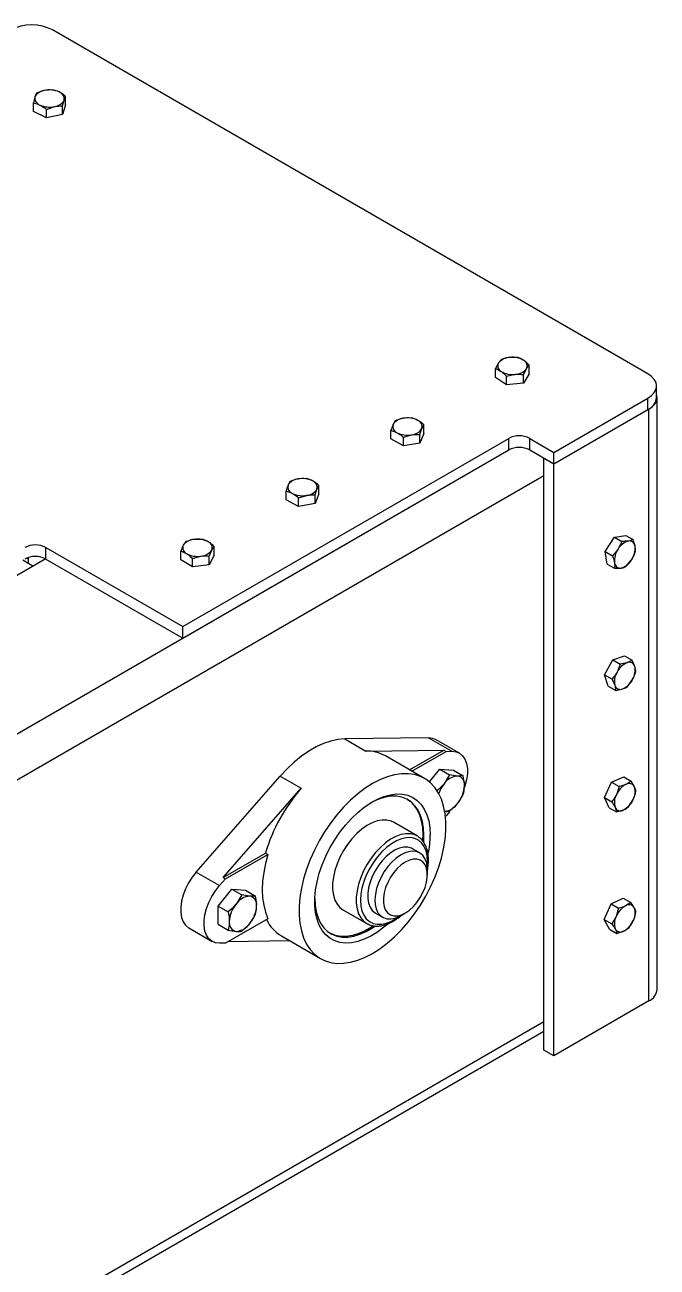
# Model space of a CAD drawing. Header units: metres. Extents: x 0 to 21025, y 0 to 14850.
# Drawn here: x 14663.2 to 14876.2, y 6142.2 to 6560.3 of the extents above; entities that cross this region are included whole.
import ezdxf

# ---------------------------------------------------------------- set-up
doc = ezdxf.new("R2010")
doc.units = ezdxf.units.M
doc.header["$LTSCALE"] = 25
doc.layers.add('SL4', color=4, linetype='Continuous')

msp = doc.modelspace()

# ---------------------------------------------------------------- linework, layer by layer
at = {"layer": 'SL4'}
for p, q in [((14873.069, 6442.854), (14672.59, 6558.588)), ((14667.13, 6537.301), (14666.622, 6536.025)), ((14672.56, 6538.434), (14669.845, 6538.232)), ((14676.974, 6533.384), (14676.974, 6536.285)), ((14666.114, 6531.119), (14666.114, 6534.02)), ((14670.528, 6531.872), (14673.243, 6532.803)), ((14670.528, 6528.97), (14670.528, 6531.872)), ((14675.958, 6533.004), (14676.466, 6535.009)), ((14676.974, 6533.384), (14675.958, 6530.103)), ((14675.958, 6530.103), (14675.958, 6533.004)), ((14670.528, 6528.97), (14666.114, 6531.119)), ((14675.958, 6530.103), (14670.528, 6528.97)), ((14829.408, 6448.287), (14826.567, 6448.358)), ((14821.763, 6441.664), (14821.763, 6444.565)), ((14823.725, 6447.7), (14822.744, 6446.497)), ((14831.168, 6442.604), (14832.149, 6444.536)), ((14833.13, 6442.837), (14833.13, 6445.738)), ((14825.485, 6439.116), (14821.763, 6441.664)), ((14825.485, 6442.017), (14828.327, 6442.675)), ((14825.485, 6439.116), (14825.485, 6442.017)), ((14831.168, 6439.702), (14825.485, 6439.116)), ((14833.13, 6442.837), (14831.168, 6439.702)), ((14831.168, 6439.702), (14831.168, 6442.604)), ((14875.998, 6434.884), (14875.998, 6438.772)), ((14841.419, 6416.419), (14873.069, 6434.69)), ((14873.069, 6430.802), (14873.069, 6434.69)), ((14876.197, 6235.647), (14876.197, 6434.883)), ((14793.468, 6427.978), (14790.696, 6427.878)), ((14841.419, 6412.528), (14873.407, 6430.994)), ((14841.419, 6412.53), (14873.069, 6430.802)), ((14873.397, 6431), (14873.407, 6430.994)), ((14873.407, 6231.759), (14873.407, 6430.994)), ((14786.547, 6420.91), (14786.547, 6423.812)), ((14787.924, 6427.048), (14787.236, 6425.795)), ((14796.259, 6422.435), (14796.947, 6424.418)), ((14797.635, 6422.77), (14797.635, 6425.672)), ((14716.431, 6357.752), (14826.202, 6421.122)), ((14790.714, 6418.603), (14786.547, 6420.91)), ((14790.714, 6421.505), (14793.486, 6422.334)), ((14790.714, 6418.603), (14790.714, 6421.505)), ((14796.259, 6419.533), (14790.714, 6418.603)), ((14797.635, 6422.77), (14796.259, 6419.533)), ((14796.259, 6419.533), (14796.259, 6422.435)), ((14826.202, 6417.233), (14826.202, 6421.122)), ((14833.273, 6421.122), (14841.419, 6416.419)), ((14833.273, 6417.233), (14833.273, 6421.122)), ((14157.984, 6031.479), (14826.202, 6417.233)), ((14716.431, 6353.863), (14826.202, 6417.233)), ((14833.273, 6417.233), (14841.419, 6412.53)), ((14841.419, 6412.53), (14841.419, 6416.419)), ((14838.051, 6414.472), (14838.053, 6414.473)), ((14841.419, 6412.528), (14838.051, 6414.472)), ((14838.051, 6215.236), (14838.051, 6414.472)), ((14841.419, 6213.292), (14841.419, 6412.528)), ((14838.051, 6408.52), (14164.72, 6019.813)), ((14752.511, 6406.603), (14751.863, 6405.344)), ((14758.032, 6407.579), (14755.271, 6407.456)), ((14751.216, 6400.454), (14751.216, 6403.355)), ((14760.961, 6402.06), (14761.608, 6404.048)), ((14762.256, 6402.406), (14760.961, 6399.158)), ((14760.961, 6399.158), (14760.961, 6402.06)), ((14762.256, 6402.406), (14762.256, 6405.308)), ((14755.44, 6398.182), (14751.216, 6400.454)), ((14755.44, 6401.083), (14758.2, 6401.936)), ((14755.44, 6398.182), (14755.44, 6401.083)), ((14760.961, 6399.158), (14755.44, 6398.182)), ((14717.434, 6386.354), (14716.596, 6385.124)), ((14723.057, 6387.111), (14720.246, 6387.097)), ((14858.635, 6383.079), (14861.776, 6387.904)), ((14861.776, 6387.904), (14865.605, 6388.479)), ((14861.776, 6387.904), (14864.289, 6386.454)), ((14864.289, 6386.454), (14863.034, 6383.859)), ((14865.605, 6388.479), (14868.118, 6387.029)), ((14868.118, 6387.029), (14866.519, 6386.559)), ((14670.299, 6384.383), (14716.431, 6357.752)), ((14670.299, 6380.495), (14670.299, 6384.383)), ((14715.758, 6380.263), (14715.758, 6383.165)), ((14719.704, 6380.732), (14722.515, 6381.475)), ((14725.327, 6381.488), (14726.165, 6383.448)), ((14727.003, 6381.776), (14725.327, 6378.587)), ((14725.327, 6378.587), (14725.327, 6381.488)), ((14727.003, 6381.776), (14727.003, 6384.678)), ((14858.635, 6383.079), (14861.148, 6381.629)), ((14859.323, 6378.83), (14858.635, 6383.079)), ((14111.687, 6058.206), (14670.129, 6380.588)), ((14665.869, 6378.129), (14662.5, 6380.074)), ((14664.454, 6378.946), (14664.518, 6380.988)), ((14670.299, 6380.495), (14716.431, 6353.863)), ((14719.704, 6377.83), (14715.758, 6380.263)), ((14719.704, 6377.83), (14719.704, 6380.732)), ((14725.327, 6378.587), (14719.704, 6377.83)), ((14859.323, 6378.83), (14861.836, 6377.379)), ((14861.836, 6377.379), (14864.066, 6377.484)), ((14865.665, 6377.954), (14867.551, 6380.184)), ((14716.431, 6353.863), (14716.431, 6357.752)), ((14861.219, 6346.598), (14865.209, 6347.902)), ((14865.209, 6347.902), (14867.721, 6346.451)), ((14858.475, 6341.523), (14861.219, 6346.598)), ((14861.219, 6346.598), (14863.731, 6345.147)), ((14863.731, 6345.147), (14862.675, 6342.428)), ((14867.721, 6346.451), (14866.042, 6345.617)), ((14858.475, 6341.523), (14860.987, 6340.073)), ((14859.72, 6337.753), (14858.475, 6341.523)), ((14866.222, 6337.606), (14867.91, 6339.961)), ((14859.72, 6337.753), (14862.233, 6336.302)), ((14862.233, 6336.302), (14864.543, 6336.772)), ((14799.222, 6320.313), (14770.978, 6319.962)), ((14770.978, 6319.962), (14778.042, 6315.884)), ((14799.222, 6320.313), (14807.071, 6315.782)), ((14809.579, 6315.162), (14801.73, 6319.693)), ((14778.042, 6315.884), (14804.338, 6316.211)), ((14797.825, 6306.649), (14784.666, 6314.245)), ((14792.8, 6309.55), (14804.338, 6316.211)), ((14793.585, 6309.097), (14805.123, 6315.758)), ((14804.338, 6316.211), (14805.123, 6315.758)), ((14805.123, 6315.758), (14807.071, 6315.782)), ((14720.985, 6275.148), (14749.229, 6307.406)), ((14749.229, 6307.406), (14756.293, 6303.328)), ((14799.48, 6305.493), (14802.954, 6309.815)), ((14802.954, 6309.815), (14806.291, 6307.889)), ((14802.954, 6309.815), (14807.55, 6309.404)), ((14806.291, 6307.889), (14804.404, 6304.793)), ((14807.55, 6309.404), (14810.888, 6307.478)), ((14810.888, 6307.478), (14809, 6307.446)), ((14860.861, 6305.41), (14864.914, 6307.186)), ((14864.914, 6307.186), (14867.426, 6305.735)), ((14729.997, 6273.295), (14756.293, 6303.328)), ((14858.411, 6300.224), (14860.861, 6305.41)), ((14860.861, 6305.41), (14863.373, 6303.959)), ((14863.373, 6303.959), (14862.464, 6301.184)), ((14867.426, 6305.735), (14865.716, 6304.665)), ((14806.291, 6295.631), (14809, 6298.253)), ((14858.411, 6300.224), (14860.924, 6298.774)), ((14860.015, 6296.815), (14858.411, 6300.224)), ((14866.581, 6297.14), (14868.121, 6299.551)), ((14805.123, 6294.119), (14804.893, 6293.986)), ((14806.32, 6295.486), (14805.123, 6294.119)), ((14860.015, 6296.815), (14862.527, 6295.364)), ((14862.527, 6295.364), (14864.87, 6296.07)), ((14795.36, 6287.288), (14787.377, 6291.897)), ((14795.36, 6287.288), (14795.065, 6287.447)), ((14797.262, 6287.787), (14797.191, 6285.88)), ((14797.557, 6285.36), (14797.651, 6287.563)), ((14729.997, 6273.295), (14744.261, 6281.529)), ((14730.782, 6272.842), (14745.046, 6281.076)), ((14744.261, 6281.529), (14745.046, 6281.076)), ((14796.218, 6281.597), (14793.817, 6282.983)), ((14720.985, 6275.148), (14728.834, 6270.617)), ((14728.834, 6270.617), (14730.782, 6272.842)), ((14729.997, 6273.295), (14730.782, 6272.842)), ((14798.807, 6274.241), (14798.807, 6275.874)), ((14728.354, 6263.685), (14732.951, 6269.403)), ((14732.951, 6269.403), (14736.288, 6267.476)), ((14732.951, 6269.403), (14737.547, 6268.992)), ((14737.547, 6268.992), (14740.884, 6267.065)), ((14736.288, 6267.476), (14734.4, 6264.381)), ((14740.884, 6267.065), (14738.996, 6267.034)), ((14858.395, 6259.197), (14860.709, 6264.416)), ((14860.709, 6264.416), (14864.779, 6266.393)), ((14860.709, 6264.416), (14863.222, 6262.966)), ((14864.779, 6266.393), (14867.291, 6264.942)), ((14867.291, 6264.942), (14865.572, 6263.772)), ((14728.354, 6263.685), (14731.692, 6261.759)), ((14728.354, 6257.557), (14728.354, 6263.685)), ((14770.378, 6262.451), (14778.361, 6257.842)), ((14781.318, 6261.331), (14783.719, 6259.945)), ((14789.97, 6260.565), (14791.384, 6261.382)), ((14863.222, 6262.966), (14862.38, 6260.174)), ((14718.477, 6256.33), (14726.326, 6251.799)), ((14728.354, 6257.557), (14731.692, 6255.63)), ((14745.046, 6259.438), (14730.782, 6251.203)), ((14736.288, 6255.219), (14738.996, 6257.841)), ((14858.395, 6259.197), (14860.907, 6257.746)), ((14860.15, 6255.954), (14858.395, 6259.197)), ((14860.15, 6255.954), (14862.663, 6254.503)), ((14866.732, 6256.48), (14868.205, 6258.907)), ((14752.587, 6251.937), (14731.601, 6251.676)), ((14731.692, 6255.63), (14734.4, 6255.188)), ((14749.669, 6253.622), (14762.828, 6246.025)), ((14862.663, 6254.503), (14865.013, 6255.309)), ((14730.782, 6251.203), (14728.834, 6251.179)), ((14873.407, 6231.759), (14841.419, 6213.292)), ((14203.255, 5858.379), (14838.051, 6224.839)), ((14203.255, 5855.157), (14838.051, 6221.617)), ((14841.419, 6213.292), (14838.051, 6215.236))]:
    msp.add_line(p, q, dxfattribs=at)
at = {"layer": 'SL4', "flags": 128}
for points in [[(14873.069, 6434.69), (14874.313, 6435.565), (14875.237, 6436.563), (14875.806, 6437.646), (14875.998, 6438.772), (14875.806, 6439.899), (14875.237, 6440.982), (14874.313, 6441.98), (14873.069, 6442.854)], [(14873.407, 6430.994), (14874.591, 6431.828), (14875.472, 6432.778), (14876.014, 6433.81), (14876.197, 6434.883), (14876.014, 6435.955), (14875.998, 6435.999)], [(14770.978, 6319.962), (14768.679, 6319.77), (14766.292, 6319.255), (14763.842, 6318.421), (14761.354, 6317.276), (14758.853, 6315.832), (14756.365, 6314.104), (14753.915, 6312.11), (14751.528, 6309.87), (14749.229, 6307.406)], [(14801.73, 6319.693), (14800.599, 6320.153), (14799.222, 6320.313)], [(14807.071, 6315.782), (14808.448, 6315.622), (14809.664, 6315.111), (14810.682, 6314.265), (14811.474, 6313.107), (14812.014, 6311.672), (14812.289, 6310.003), (14812.289, 6308.148), (14812.014, 6306.162), (14811.474, 6304.103), (14811.25, 6303.446)], [(14780.327, 6247.758), (14782.831, 6249.35), (14785.309, 6251.219), (14787.736, 6253.346), (14790.087, 6255.708), (14792.337, 6258.283), (14794.465, 6261.042), (14796.447, 6263.959), (14798.264, 6267.002), (14799.897, 6270.141), (14801.33, 6273.344), (14802.546, 6276.578), (14803.535, 6279.809), (14804.285, 6283.005), (14804.79, 6286.132), (14805.044, 6289.158), (14805.044, 6292.053), (14804.79, 6294.787), (14804.285, 6297.331), (14803.535, 6299.66), (14802.546, 6301.75), (14801.33, 6303.579), (14799.897, 6305.128), (14798.264, 6306.382), (14796.447, 6307.328), (14794.465, 6307.955), (14792.337, 6308.258), (14790.087, 6308.234), (14787.736, 6307.882), (14785.309, 6307.207), (14782.831, 6306.215), (14780.327, 6304.916), (14777.823, 6303.324), (14775.345, 6301.455), (14772.918, 6299.328), (14770.567, 6296.966), (14768.316, 6294.391), (14766.189, 6291.632), (14764.206, 6288.715), (14762.389, 6285.672), (14760.756, 6282.532), (14759.324, 6279.329), (14758.107, 6276.096), (14757.119, 6272.865), (14756.368, 6269.669), (14755.863, 6266.542), (14755.61, 6263.516), (14755.61, 6260.621), (14755.863, 6257.887), (14756.368, 6255.342), (14757.119, 6253.013), (14758.107, 6250.924), (14759.324, 6249.095), (14760.756, 6247.546), (14762.389, 6246.292), (14764.206, 6245.346), (14766.189, 6244.719), (14768.316, 6244.415), (14770.567, 6244.44), (14772.918, 6244.792), (14775.345, 6245.467), (14777.823, 6246.459), (14780.327, 6247.758)], [(14785.443, 6257.627), (14784.188, 6256.559), (14781.991, 6254.925), (14779.771, 6253.571), (14777.559, 6252.513), (14775.383, 6251.766), (14773.272, 6251.339), (14771.252, 6251.238), (14769.351, 6251.465), (14767.593, 6252.015), (14766.001, 6252.883), (14764.595, 6254.057), (14763.395, 6255.52), (14762.415, 6257.256), (14761.669, 6259.24), (14761.166, 6261.447), (14760.913, 6263.848), (14760.913, 6266.412), (14761.166, 6269.105), (14761.669, 6271.892), (14762.415, 6274.738), (14763.395, 6277.604), (14764.595, 6280.454), (14766.001, 6283.25), (14767.593, 6285.956), (14769.351, 6288.537), (14771.252, 6290.958), (14773.272, 6293.189), (14775.383, 6295.2), (14777.559, 6296.966), (14779.771, 6298.462), (14781.991, 6299.67), (14784.188, 6300.574), (14786.336, 6301.162), (14788.405, 6301.426), (14790.368, 6301.363), (14792.201, 6300.974), (14793.879, 6300.264), (14795.38, 6299.241), (14796.685, 6297.921), (14797.777, 6296.318), (14798.641, 6294.456), (14799.267, 6292.357), (14799.645, 6290.049), (14799.772, 6287.563), (14799.772, 6287.563)], [(14797.651, 6287.563), (14797.527, 6289.955), (14797.155, 6292.172), (14796.542, 6294.184), (14795.695, 6295.962), (14794.626, 6297.483), (14793.35, 6298.726), (14791.883, 6299.675), (14790.245, 6300.316), (14788.458, 6300.642), (14786.548, 6300.647), (14784.539, 6300.331), (14782.459, 6299.7), (14780.335, 6298.76), (14779.533, 6298.331)], [(14792.069, 6299.576), (14792.961, 6298.95), (14794.237, 6297.707), (14795.306, 6296.186), (14796.153, 6294.408), (14796.766, 6292.397), (14797.138, 6290.18), (14797.262, 6287.787)], [(14787.377, 6291.897), (14786.567, 6292.282), (14785.139, 6292.638), (14783.579, 6292.663), (14781.918, 6292.359), (14780.192, 6291.731), (14778.438, 6290.792), (14776.694, 6289.564), (14774.996, 6288.071), (14773.381, 6286.346), (14771.883, 6284.425), (14770.534, 6282.35), (14769.363, 6280.165), (14768.394, 6277.916), (14767.65, 6275.651), (14767.144, 6273.418), (14766.888, 6271.266), (14766.888, 6269.239), (14767.144, 6267.382), (14767.65, 6265.733), (14768.394, 6264.328), (14769.363, 6263.197), (14770.378, 6262.451)], [(14795.065, 6287.447), (14794.55, 6287.674), (14793.123, 6288.029), (14791.562, 6288.055), (14789.901, 6287.75), (14788.175, 6287.122), (14786.421, 6286.184), (14784.677, 6284.955), (14782.979, 6283.462), (14781.364, 6281.737), (14779.866, 6279.817), (14778.517, 6277.742), (14777.346, 6275.556), (14776.378, 6273.307), (14775.633, 6271.042), (14775.127, 6268.81), (14774.872, 6266.657), (14774.872, 6264.631), (14775.127, 6262.773), (14775.633, 6261.125), (14776.378, 6259.72), (14777.346, 6258.589), (14778.361, 6257.842)], [(14798.769, 6276.792), (14798.881, 6278.688), (14798.755, 6280.562), (14798.379, 6282.249), (14797.761, 6283.71), (14796.915, 6284.913), (14795.861, 6285.831), (14794.622, 6286.443), (14793.224, 6286.737), (14791.701, 6286.705), (14790.085, 6286.347), (14788.413, 6285.673), (14786.722, 6284.697), (14785.05, 6283.441), (14783.434, 6281.932), (14781.911, 6280.206), (14780.514, 6278.299), (14779.274, 6276.255), (14778.22, 6274.12), (14777.374, 6271.941), (14776.756, 6269.767), (14776.38, 6267.646), (14776.254, 6265.626), (14776.38, 6263.751), (14776.756, 6262.065), (14777.374, 6260.604), (14778.22, 6259.401), (14779.274, 6258.483), (14780.514, 6257.87), (14781.911, 6257.577), (14783.434, 6257.609), (14785.05, 6257.966), (14786.722, 6258.641), (14788.413, 6259.617), (14789.156, 6260.139)], [(14745.046, 6281.076), (14744.246, 6278), (14743.669, 6274.975), (14743.32, 6272.03), (14743.204, 6269.193), (14743.32, 6266.491), (14743.669, 6263.949), (14744.246, 6261.59), (14745.046, 6259.438)], [(14793.817, 6282.983), (14793.407, 6283.19), (14792.202, 6283.524), (14790.863, 6283.53), (14789.43, 6283.21), (14787.943, 6282.571), (14786.445, 6281.633), (14784.979, 6280.422), (14783.588, 6278.974), (14782.312, 6277.329), (14781.186, 6275.536), (14780.244, 6273.645), (14779.513, 6271.711), (14779.014, 6269.791), (14778.761, 6267.938), (14778.761, 6266.207), (14779.014, 6264.647), (14779.513, 6263.303), (14780.244, 6262.214), (14781.186, 6261.411), (14781.318, 6261.331)], [(14798.807, 6275.874), (14798.789, 6276.522), (14798.565, 6278.105), (14798.094, 6279.477), (14797.39, 6280.599), (14796.472, 6281.437), (14795.367, 6281.969), (14794.106, 6282.179), (14792.727, 6282.061), (14791.268, 6281.617), (14789.772, 6280.862), (14788.281, 6279.816), (14786.839, 6278.511), (14785.487, 6276.982), (14784.264, 6275.275), (14783.205, 6273.438), (14782.341, 6271.525), (14781.696, 6269.59), (14781.289, 6267.689), (14781.131, 6265.876), (14781.228, 6264.205), (14781.576, 6262.722), (14782.166, 6261.471), (14782.98, 6260.487), (14783.995, 6259.799), (14785.182, 6259.427), (14786.507, 6259.381), (14787.931, 6259.663), (14789.414, 6260.265), (14789.97, 6260.565)], [(14798.528, 6271.752), (14798.777, 6273.451), (14798.774, 6275.032), (14798.519, 6276.439), (14798.021, 6277.626), (14797.297, 6278.551), (14796.372, 6279.184), (14795.277, 6279.502), (14794.049, 6279.496), (14792.73, 6279.164), (14791.366, 6278.519), (14790.002, 6277.582), (14788.685, 6276.385), (14787.46, 6274.97), (14786.368, 6273.383), (14785.447, 6271.68), (14784.729, 6269.918), (14784.237, 6268.157), (14783.988, 6266.458), (14783.991, 6264.878), (14784.246, 6263.47), (14784.744, 6262.283), (14785.467, 6261.358), (14786.393, 6260.725), (14787.488, 6260.407), (14788.716, 6260.414), (14790.034, 6260.745), (14791.399, 6261.391), (14792.763, 6262.327), (14794.08, 6263.524), (14795.305, 6264.94), (14796.397, 6266.526), (14797.317, 6268.229), (14798.036, 6269.991), (14798.528, 6271.752)], [(14720.985, 6275.148), (14719.608, 6273.398), (14718.392, 6271.483), (14717.374, 6269.461), (14716.582, 6267.389), (14716.041, 6265.33), (14715.767, 6263.344), (14715.767, 6261.489), (14716.041, 6259.82), (14716.582, 6258.385), (14717.374, 6257.227), (14718.392, 6256.381), (14718.477, 6256.33)], [(14728.834, 6251.179), (14727.457, 6251.339), (14726.241, 6251.85), (14725.222, 6252.696), (14724.431, 6253.854), (14723.89, 6255.289), (14723.616, 6256.958), (14723.616, 6258.813), (14723.89, 6260.799), (14724.431, 6262.858), (14725.222, 6264.93), (14726.241, 6266.952), (14727.457, 6268.867), (14728.834, 6270.617)], [(14760.881, 6266.336), (14761.006, 6263.943), (14761.377, 6261.726), (14761.99, 6259.715), (14762.837, 6257.937), (14763.906, 6256.416), (14765.183, 6255.173), (14766.65, 6254.224), (14768.287, 6253.582), (14770.074, 6253.257), (14771.984, 6253.252), (14773.993, 6253.567), (14776.074, 6254.199), (14778.197, 6255.138), (14780.335, 6256.372), (14781.145, 6256.915)], [(14780.485, 6256.953), (14779.946, 6256.597), (14777.808, 6255.362), (14775.685, 6254.423), (14773.604, 6253.792), (14771.595, 6253.476), (14769.685, 6253.481), (14767.899, 6253.807), (14766.261, 6254.448), (14766.074, 6254.547)], [(14778.361, 6257.842), (14778.517, 6257.755), (14778.719, 6257.652)]]:
    msp.add_lwpolyline(points, dxfattribs=at)
at = {"layer": 'SL4'}
for centre, radius, start, end in [((14665.519, 6544.941), 15.37, 62.60967, 117.39033), ((14669.008, 6535.63), 2.419, 170.58045, 253.49498), ((14670.23, 6534.213), 4.038, 95.46976, 153.32485), ((14671.529, 6530.45), 7.962, 66.00347, 102.21026), ((14674.08, 6535.405), 2.419, 350.58045, 73.49498), ((14671.559, 6540.584), 7.962, 246.00347, 282.21026), ((14672.858, 6536.822), 4.038, 275.46976, 333.32485), ((14826.693, 6443.24), 5.119, 91.42042, 140.48995), ((14827.511, 6441.124), 7.296, 58.99882, 97.44083), ((14824.521, 6445.491), 2.043, 150.47783, 243.94014), ((14828.2, 6447.793), 5.119, 271.42042, 320.48995), ((14830.372, 6445.542), 2.043, 330.47783, 63.94014), ((14827.382, 6449.909), 7.296, 238.99882, 277.44083), ((14870.993, 6435.383), 5.029, 294.37466, 354.3052), ((14791, 6423.458), 4.431, 93.93291, 148.16722), ((14792.091, 6420.249), 7.755, 63.49877, 100.36372), ((14794.798, 6425.073), 2.247, 343.03846, 70.3989), ((14789.384, 6425.139), 2.247, 163.03846, 250.3989), ((14792.091, 6429.963), 7.755, 243.49877, 280.36372), ((14793.183, 6426.755), 4.431, 273.93291, 328.16722), ((14829.738, 6414.298), 7.685, 62.60967, 117.39033), ((14829.738, 6410.409), 7.685, 62.60967, 117.39033), ((14755.595, 6403.128), 4.34, 94.2783, 149.2994), ((14756.731, 6399.786), 7.807, 64.07898, 100.77616), ((14759.406, 6404.648), 2.282, 344.75746, 71.14817), ((14754.065, 6404.744), 2.282, 164.75746, 251.14817), ((14756.741, 6409.606), 7.807, 244.07898, 280.77616), ((14757.877, 6406.264), 4.34, 274.2783, 329.2994), ((14720.467, 6382.325), 4.777, 92.6547, 144.13383), ((14721.407, 6379.648), 7.539, 61.26912, 98.85745), ((14724.209, 6384.293), 2.13, 336.62885, 67.33887), ((14867.982, 6381.071), 5.679, 104.92894, 150.60235), ((14866.83, 6384.634), 1.95, 2.5677, 99.17388), ((14666.764, 6377.56), 7.685, 62.60967, 117.39033), ((14666.764, 6373.671), 7.685, 62.60967, 117.39033), ((14718.552, 6384.279), 2.13, 156.62885, 247.33887), ((14721.355, 6388.923), 7.539, 241.26912, 278.85745), ((14722.294, 6386.246), 4.777, 272.6547, 324.13383), ((14868.624, 6379.914), 6.842, 144.78501, 184.96212), ((14861.961, 6384.13), 6.842, 324.78501, 4.96212), ((14660.591, 6379.506), 3.913, 351.7003, 21.5402), ((14863.755, 6379.409), 1.95, 182.5677, 279.17388), ((14862.603, 6382.972), 5.679, 284.92894, 330.60235), ((14868.593, 6339.552), 6.58, 112.81215, 154.08311), ((14866.81, 6343.853), 1.924, 16.01855, 113.52831), ((14862.829, 6343.097), 5.971, 328.32243, 12.44396), ((14867.757, 6339.292), 5.971, 148.32243, 192.44396), ((14861.992, 6342.837), 6.58, 292.81215, 334.08311), ((14863.775, 6338.536), 1.924, 196.01855, 293.52831), ((14778.408, 6303.154), 12.735, 60.56785, 91.64911), ((14809.355, 6301.524), 5.933, 93.42954, 146.56509), ((14808.477, 6304.636), 2.858, 350.74812, 79.45322), ((14800.78, 6264.553), 59.014, 138.92429, 163.28185), ((14813.02, 6297.877), 11.048, 141.24781, 160.2359), ((14801.332, 6304.636), 9.977, 320.22793, 357.36071), ((14868.989, 6298.348), 7.115, 117.39474, 156.5084), ((14866.755, 6302.96), 1.997, 26.40297, 121.38122), ((14863.459, 6302.179), 5.352, 330.58746, 18.1722), ((14803.909, 6301.679), 6.136, 277.04474, 326.06076), ((14867.126, 6298.556), 5.352, 150.58746, 198.1722), ((14861.596, 6302.387), 7.115, 297.39474, 336.5084), ((14863.83, 6297.775), 1.997, 206.40297, 301.38122), ((14768.126, 6287.812), 31.647, 347.97053, 359.54786), ((14742.068, 6257.998), 9.977, 140.22793, 177.36071), ((14739.351, 6261.112), 5.933, 93.42954, 146.56509), ((14738.473, 6264.224), 2.858, 350.74812, 79.45322), ((14866.729, 6262.078), 2.051, 31.14447, 124.32464), ((14731.328, 6264.224), 9.977, 320.22793, 357.36071), ((14866.848, 6257.754), 5.081, 151.55849, 200.88152), ((14869.15, 6257.383), 7.323, 119.24856, 157.59608), ((14863.737, 6261.327), 5.081, 331.55849, 20.88152), ((14734.923, 6257.998), 2.858, 170.74812, 259.45322), ((14734.045, 6261.11), 5.933, 273.42954, 326.56509), ((14756.38, 6264.839), 13.071, 205.65798, 239.10818), ((14863.856, 6257.003), 2.051, 211.14447, 304.32464), ((14861.435, 6261.698), 7.323, 299.24856, 337.59608), ((14871.43, 6236.122), 4.79, 294.37466, 354.3052)]:
    msp.add_arc(centre, radius, start, end, dxfattribs=at)
for points, knots in [([(14666.622, 6536.025), (14666.61, 6535.986), (14666.438, 6535.427), (14666.27, 6534.698), (14666.114, 6534.02)], [0, 0, 0, 0, 0.0702006, 1, 1, 1, 1]), ([(14669.845, 6538.232), (14669.78, 6538.218), (14668.864, 6538.022), (14667.965, 6537.648), (14667.13, 6537.301)], [0, 0, 0, 0, 0.0702006, 1, 1, 1, 1]), ([(14674.767, 6537.724), (14674.594, 6537.804), (14673.847, 6538.15), (14673.119, 6538.311), (14672.56, 6538.434)], [0, 0, 0, 0, 0.2318493, 1, 1, 1, 1]), ([(14676.974, 6536.285), (14676.822, 6536.404), (14676.104, 6536.969), (14675.356, 6537.391), (14674.767, 6537.724)], [0, 0, 0, 0, 0.2110008, 1, 1, 1, 1]), ([(14676.466, 6535.009), (14676.478, 6535.048), (14676.649, 6535.597), (14676.817, 6535.953), (14676.974, 6536.285)], [0, 0, 0, 0, 0.0702006, 1, 1, 1, 1]), ([(14666.114, 6534.02), (14666.673, 6533.897), (14667.401, 6533.737), (14668.147, 6533.391), (14668.321, 6533.311)], [0, 0, 0, 0, 0.7681507, 1, 1, 1, 1]), ([(14668.321, 6533.311), (14668.91, 6532.978), (14669.657, 6532.556), (14670.376, 6531.991), (14670.528, 6531.872)], [0, 0, 0, 0, 0.7889992, 1, 1, 1, 1]), ([(14673.243, 6532.803), (14673.307, 6532.816), (14674.224, 6533.002), (14675.122, 6533.003), (14675.958, 6533.004)], [0, 0, 0, 0, 0.0702006, 1, 1, 1, 1]), ([(14826.567, 6448.358), (14826.499, 6448.351), (14825.54, 6448.246), (14824.599, 6447.963), (14823.725, 6447.7)], [0, 0, 0, 0, 0.0702006, 1, 1, 1, 1]), ([(14831.269, 6447.377), (14830.772, 6447.672), (14830.142, 6448.045), (14829.536, 6448.244), (14829.408, 6448.287)], [0, 0, 0, 0, 0.78899924, 1, 1, 1, 1]), ([(14822.744, 6446.497), (14822.721, 6446.46), (14822.39, 6445.925), (14822.065, 6445.22), (14821.763, 6444.565)], [0, 0, 0, 0, 0.0702006, 1, 1, 1, 1]), ([(14821.763, 6444.565), (14821.891, 6444.523), (14822.497, 6444.323), (14823.127, 6443.95), (14823.624, 6443.656)], [0, 0, 0, 0, 0.2110008, 1, 1, 1, 1]), ([(14833.13, 6445.738), (14832.659, 6446.21), (14832.045, 6446.825), (14831.415, 6447.273), (14831.269, 6447.377)], [0, 0, 0, 0, 0.76815073, 1, 1, 1, 1]), ([(14832.149, 6444.536), (14832.172, 6444.573), (14832.504, 6445.097), (14832.828, 6445.429), (14833.13, 6445.738)], [0, 0, 0, 0, 0.07020058, 1, 1, 1, 1]), ([(14823.624, 6443.656), (14823.77, 6443.552), (14824.4, 6443.103), (14825.013, 6442.489), (14825.485, 6442.017)], [0, 0, 0, 0, 0.2318493, 1, 1, 1, 1]), ([(14828.327, 6442.675), (14828.394, 6442.682), (14829.354, 6442.776), (14830.294, 6442.687), (14831.168, 6442.604)], [0, 0, 0, 0, 0.0702006, 1, 1, 1, 1]), ([(14790.696, 6427.878), (14790.63, 6427.867), (14789.694, 6427.704), (14788.777, 6427.364), (14787.924, 6427.048)], [0, 0, 0, 0, 0.0702006, 1, 1, 1, 1]), ([(14795.552, 6427.19), (14794.995, 6427.452), (14794.29, 6427.784), (14793.611, 6427.945), (14793.468, 6427.978)], [0, 0, 0, 0, 0.7889992, 1, 1, 1, 1]), ([(14797.635, 6425.672), (14797.108, 6426.113), (14796.42, 6426.688), (14795.715, 6427.095), (14795.552, 6427.19)], [0, 0, 0, 0, 0.7681507, 1, 1, 1, 1]), ([(14787.236, 6425.795), (14787.219, 6425.756), (14786.987, 6425.204), (14786.759, 6424.483), (14786.547, 6423.812)], [0, 0, 0, 0, 0.0702006, 1, 1, 1, 1]), ([(14786.547, 6423.812), (14786.69, 6423.778), (14787.369, 6423.617), (14788.074, 6423.285), (14788.631, 6423.023)], [0, 0, 0, 0, 0.21100076, 1, 1, 1, 1]), ([(14788.631, 6423.023), (14788.794, 6422.928), (14789.499, 6422.521), (14790.186, 6421.946), (14790.714, 6421.505)], [0, 0, 0, 0, 0.2318493, 1, 1, 1, 1]), ([(14796.947, 6424.418), (14796.963, 6424.456), (14797.196, 6424.997), (14797.424, 6425.347), (14797.635, 6425.672)], [0, 0, 0, 0, 0.0702006, 1, 1, 1, 1]), ([(14793.486, 6422.334), (14793.552, 6422.345), (14794.488, 6422.497), (14795.406, 6422.465), (14796.259, 6422.435)], [0, 0, 0, 0, 0.0702006, 1, 1, 1, 1]), ([(14755.271, 6407.456), (14755.206, 6407.444), (14754.274, 6407.274), (14753.361, 6406.926), (14752.511, 6406.603)], [0, 0, 0, 0, 0.0702006, 1, 1, 1, 1]), ([(14760.144, 6406.808), (14759.58, 6407.066), (14758.864, 6407.392), (14758.177, 6407.547), (14758.032, 6407.579)], [0, 0, 0, 0, 0.7889992, 1, 1, 1, 1]), ([(14762.256, 6405.308), (14761.721, 6405.745), (14761.024, 6406.313), (14760.31, 6406.715), (14760.144, 6406.808)], [0, 0, 0, 0, 0.7681507, 1, 1, 1, 1]), ([(14751.863, 6405.344), (14751.848, 6405.305), (14751.629, 6404.751), (14751.415, 6404.028), (14751.216, 6403.355)], [0, 0, 0, 0, 0.0702006, 1, 1, 1, 1]), ([(14751.216, 6403.355), (14751.361, 6403.323), (14752.049, 6403.168), (14752.764, 6402.841), (14753.328, 6402.584)], [0, 0, 0, 0, 0.2110008, 1, 1, 1, 1]), ([(14753.328, 6402.584), (14753.494, 6402.491), (14754.208, 6402.089), (14754.905, 6401.52), (14755.44, 6401.083)], [0, 0, 0, 0, 0.2318493, 1, 1, 1, 1]), ([(14758.2, 6401.936), (14758.266, 6401.947), (14759.198, 6402.107), (14760.111, 6402.083), (14760.961, 6402.06)], [0, 0, 0, 0, 0.0702006, 1, 1, 1, 1]), ([(14761.608, 6404.048), (14761.624, 6404.086), (14761.843, 6404.63), (14762.057, 6404.981), (14762.256, 6405.308)], [0, 0, 0, 0, 0.0702006, 1, 1, 1, 1]), ([(14720.246, 6387.097), (14720.179, 6387.088), (14719.23, 6386.955), (14718.299, 6386.643), (14717.434, 6386.354)], [0, 0, 0, 0, 0.0702006, 1, 1, 1, 1]), ([(14725.03, 6386.259), (14724.503, 6386.538), (14723.835, 6386.891), (14723.193, 6387.072), (14723.057, 6387.111)], [0, 0, 0, 0, 0.78899924, 1, 1, 1, 1]), ([(14727.003, 6384.678), (14726.504, 6385.135), (14725.853, 6385.73), (14725.185, 6386.159), (14725.03, 6386.259)], [0, 0, 0, 0, 0.7681507, 1, 1, 1, 1]), ([(14866.519, 6386.559), (14866.473, 6386.552), (14865.822, 6386.458), (14865.028, 6386.456), (14864.289, 6386.454)], [0, 0, 0, 0, 0.0702006, 1, 1, 1, 1]), ([(14868.778, 6384.722), (14868.747, 6384.89), (14868.616, 6385.618), (14868.334, 6386.416), (14868.118, 6387.029)], [0, 0, 0, 0, 0.2318493, 1, 1, 1, 1]), ([(14716.596, 6385.124), (14716.576, 6385.086), (14716.293, 6384.542), (14716.016, 6383.828), (14715.758, 6383.165)], [0, 0, 0, 0, 0.0702006, 1, 1, 1, 1]), ([(14715.758, 6383.165), (14715.893, 6383.127), (14716.536, 6382.946), (14717.204, 6382.592), (14717.731, 6382.313)], [0, 0, 0, 0, 0.21100076, 1, 1, 1, 1]), ([(14717.731, 6382.313), (14717.886, 6382.213), (14718.553, 6381.785), (14719.204, 6381.189), (14719.704, 6380.732)], [0, 0, 0, 0, 0.23184927, 1, 1, 1, 1]), ([(14722.515, 6381.475), (14722.582, 6381.483), (14723.531, 6381.606), (14724.462, 6381.545), (14725.327, 6381.488)], [0, 0, 0, 0, 0.0702006, 1, 1, 1, 1]), ([(14726.165, 6383.448), (14726.185, 6383.485), (14726.468, 6384.018), (14726.745, 6384.36), (14727.003, 6384.678)], [0, 0, 0, 0, 0.0702006, 1, 1, 1, 1]), ([(14863.034, 6383.859), (14862.997, 6383.802), (14862.462, 6382.99), (14861.781, 6382.285), (14861.148, 6381.629)], [0, 0, 0, 0, 0.0702006, 1, 1, 1, 1]), ([(14861.148, 6381.629), (14861.364, 6381.016), (14861.646, 6380.218), (14861.777, 6379.491), (14861.808, 6379.322)], [0, 0, 0, 0, 0.7681507, 1, 1, 1, 1]), ([(14867.551, 6380.184), (14867.588, 6380.242), (14868.114, 6381.059), (14868.473, 6381.95), (14868.806, 6382.779)], [0, 0, 0, 0, 0.07020058, 1, 1, 1, 1]), ([(14868.806, 6382.779), (14868.822, 6382.902), (14868.896, 6383.487), (14868.83, 6384.177), (14868.778, 6384.722)], [0, 0, 0, 0, 0.2110008, 1, 1, 1, 1]), ([(14861.808, 6379.322), (14861.86, 6378.777), (14861.926, 6378.087), (14861.852, 6377.503), (14861.836, 6377.379)], [0, 0, 0, 0, 0.7889992, 1, 1, 1, 1]), ([(14864.066, 6377.484), (14864.111, 6377.491), (14864.753, 6377.591), (14865.226, 6377.779), (14865.665, 6377.954)], [0, 0, 0, 0, 0.07020058, 1, 1, 1, 1]), ([(14866.042, 6345.617), (14865.994, 6345.602), (14865.316, 6345.384), (14864.495, 6345.262), (14863.731, 6345.147)], [0, 0, 0, 0, 0.0702006, 1, 1, 1, 1]), ([(14868.66, 6344.384), (14868.607, 6344.534), (14868.382, 6345.18), (14868.008, 6345.899), (14867.721, 6346.451)], [0, 0, 0, 0, 0.2318493, 1, 1, 1, 1]), ([(14868.967, 6342.681), (14868.963, 6342.788), (14868.947, 6343.294), (14868.786, 6343.903), (14868.66, 6344.384)], [0, 0, 0, 0, 0.2110008, 1, 1, 1, 1]), ([(14862.675, 6342.428), (14862.642, 6342.368), (14862.174, 6341.514), (14861.559, 6340.767), (14860.987, 6340.073)], [0, 0, 0, 0, 0.0702006, 1, 1, 1, 1]), ([(14860.987, 6340.073), (14861.274, 6339.521), (14861.648, 6338.802), (14861.873, 6338.155), (14861.926, 6338.005)], [0, 0, 0, 0, 0.7681507, 1, 1, 1, 1]), ([(14867.91, 6339.961), (14867.943, 6340.022), (14868.401, 6340.881), (14868.694, 6341.814), (14868.967, 6342.681)], [0, 0, 0, 0, 0.07020058, 1, 1, 1, 1]), ([(14861.926, 6338.005), (14862.052, 6337.525), (14862.213, 6336.916), (14862.229, 6336.409), (14862.233, 6336.302)], [0, 0, 0, 0, 0.7889992, 1, 1, 1, 1]), ([(14864.543, 6336.772), (14864.59, 6336.788), (14865.259, 6337.011), (14865.758, 6337.319), (14866.222, 6337.606)], [0, 0, 0, 0, 0.0702006, 1, 1, 1, 1]), ([(14809, 6307.446), (14808.945, 6307.451), (14808.163, 6307.524), (14807.193, 6307.713), (14806.291, 6307.889)], [0, 0, 0, 0, 0.0702148, 1, 1, 1, 1]), ([(14811.298, 6304.176), (14811.293, 6304.43), (14811.273, 6305.479), (14811.054, 6306.616), (14810.888, 6307.478)], [0, 0, 0, 0, 0.2418514, 1, 1, 1, 1]), ([(14804.404, 6304.793), (14804.349, 6304.725), (14803.645, 6303.859), (14802.772, 6303.115), (14801.967, 6302.43)], [0, 0, 0, 0, 0.0779582, 1, 1, 1, 1]), ([(14810.888, 6301.349), (14810.942, 6301.541), (14811.183, 6302.4), (14811.248, 6303.4), (14811.298, 6304.176)], [0, 0, 0, 0, 0.2237133, 1, 1, 1, 1]), ([(14865.716, 6304.665), (14865.667, 6304.644), (14864.978, 6304.347), (14864.147, 6304.146), (14863.373, 6303.959)], [0, 0, 0, 0, 0.0702006, 1, 1, 1, 1]), ([(14868.544, 6303.848), (14868.478, 6303.984), (14868.191, 6304.57), (14867.759, 6305.229), (14867.426, 6305.735)], [0, 0, 0, 0, 0.2318493, 1, 1, 1, 1]), ([(14868.121, 6299.551), (14868.15, 6299.612), (14868.559, 6300.491), (14868.803, 6301.442), (14869.03, 6302.326)], [0, 0, 0, 0, 0.0702006, 1, 1, 1, 1]), ([(14869.03, 6302.326), (14869.014, 6302.42), (14868.939, 6302.868), (14868.718, 6303.416), (14868.544, 6303.848)], [0, 0, 0, 0, 0.2110008, 1, 1, 1, 1]), ([(14809, 6298.253), (14809.054, 6298.321), (14809.824, 6299.29), (14810.375, 6300.357), (14810.888, 6301.349)], [0, 0, 0, 0, 0.0702148, 1, 1, 1, 1]), ([(14862.464, 6301.184), (14862.435, 6301.123), (14862.017, 6300.25), (14861.45, 6299.485), (14860.924, 6298.774)], [0, 0, 0, 0, 0.0702006, 1, 1, 1, 1]), ([(14860.924, 6298.774), (14861.256, 6298.267), (14861.689, 6297.608), (14861.975, 6297.023), (14862.041, 6296.887)], [0, 0, 0, 0, 0.7681507, 1, 1, 1, 1]), ([(14804.404, 6295.6), (14804.458, 6295.595), (14805.228, 6295.529), (14805.779, 6295.582), (14806.291, 6295.631)], [0, 0, 0, 0, 0.0702148, 1, 1, 1, 1]), ([(14862.041, 6296.887), (14862.216, 6296.454), (14862.437, 6295.906), (14862.512, 6295.459), (14862.527, 6295.364)], [0, 0, 0, 0, 0.78899924, 1, 1, 1, 1]), ([(14864.87, 6296.07), (14864.918, 6296.091), (14865.597, 6296.394), (14866.107, 6296.781), (14866.581, 6297.14)], [0, 0, 0, 0, 0.0702006, 1, 1, 1, 1]), ([(14798.835, 6275.633), (14798.945, 6276.325), (14799.164, 6277.709), (14799.201, 6279.681), (14799.017, 6281.533), (14798.588, 6283.223), (14797.925, 6284.719), (14797.033, 6285.97), (14796.059, 6286.9), (14795.322, 6287.28), (14795.015, 6287.437)], [0, 0, 0, 0, 0.1305578, 0.2614717, 0.3927157, 0.523995, 0.6545895, 0.7834865, 0.9098835, 1, 1, 1, 1]), ([(14734.4, 6264.381), (14734.345, 6264.313), (14733.563, 6263.351), (14732.593, 6262.526), (14731.692, 6261.759)], [0, 0, 0, 0, 0.07021477, 1, 1, 1, 1]), ([(14738.996, 6267.034), (14738.941, 6267.039), (14738.16, 6267.112), (14737.19, 6267.301), (14736.288, 6267.476)], [0, 0, 0, 0, 0.0702148, 1, 1, 1, 1]), ([(14741.294, 6263.764), (14741.29, 6264.018), (14741.269, 6265.067), (14741.05, 6266.204), (14740.884, 6267.065)], [0, 0, 0, 0, 0.2418514, 1, 1, 1, 1]), ([(14868.485, 6263.139), (14868.412, 6263.268), (14868.1, 6263.825), (14867.643, 6264.457), (14867.291, 6264.942)], [0, 0, 0, 0, 0.2318493, 1, 1, 1, 1]), ([(14731.692, 6261.759), (14731.858, 6260.897), (14732.077, 6259.76), (14732.097, 6258.711), (14732.102, 6258.458)], [0, 0, 0, 0, 0.7581486, 1, 1, 1, 1]), ([(14738.996, 6257.841), (14739.05, 6257.909), (14739.821, 6258.878), (14740.372, 6259.945), (14740.884, 6260.937)], [0, 0, 0, 0, 0.0702148, 1, 1, 1, 1]), ([(14740.884, 6260.937), (14740.938, 6261.129), (14741.18, 6261.987), (14741.244, 6262.988), (14741.294, 6263.764)], [0, 0, 0, 0, 0.2237133, 1, 1, 1, 1]), ([(14778.778, 6257.661), (14778.911, 6257.585), (14779.454, 6257.277), (14780.553, 6257.024), (14782.037, 6256.911), (14783.614, 6257.107), (14785.251, 6257.585), (14786.51, 6258.159), (14787.51, 6258.714), (14788.509, 6259.341), (14789.478, 6260.019), (14790.117, 6260.611), (14790.227, 6260.714)], [0, 0, 0, 0, 0.0429177, 0.175234, 0.3081889, 0.4432256, 0.5806202, 0.7197186, 0.7564563, 0.8306093, 0.9706831, 1, 1, 1, 1]), ([(14862.38, 6260.174), (14862.352, 6260.112), (14861.957, 6259.233), (14861.413, 6258.463), (14860.907, 6257.746)], [0, 0, 0, 0, 0.0702006, 1, 1, 1, 1]), ([(14865.572, 6263.772), (14865.524, 6263.749), (14864.832, 6263.417), (14863.998, 6263.183), (14863.222, 6262.966)], [0, 0, 0, 0, 0.0702006, 1, 1, 1, 1]), ([(14868.205, 6258.907), (14868.232, 6258.969), (14868.619, 6259.853), (14868.84, 6260.81), (14869.047, 6261.699)], [0, 0, 0, 0, 0.0702006, 1, 1, 1, 1]), ([(14869.047, 6261.699), (14869.026, 6261.788), (14868.926, 6262.209), (14868.679, 6262.728), (14868.485, 6263.139)], [0, 0, 0, 0, 0.2110008, 1, 1, 1, 1]), ([(14732.102, 6258.458), (14732.052, 6257.681), (14731.987, 6256.681), (14731.746, 6255.822), (14731.692, 6255.63)], [0, 0, 0, 0, 0.7762867, 1, 1, 1, 1]), ([(14860.907, 6257.746), (14861.259, 6257.261), (14861.716, 6256.629), (14862.028, 6256.072), (14862.101, 6255.942)], [0, 0, 0, 0, 0.7681507, 1, 1, 1, 1]), ([(14862.101, 6255.942), (14862.295, 6255.532), (14862.542, 6255.012), (14862.642, 6254.592), (14862.663, 6254.503)], [0, 0, 0, 0, 0.7889992, 1, 1, 1, 1]), ([(14865.013, 6255.309), (14865.061, 6255.333), (14865.744, 6255.669), (14866.256, 6256.089), (14866.732, 6256.48)], [0, 0, 0, 0, 0.0702006, 1, 1, 1, 1]), ([(14734.4, 6255.188), (14734.454, 6255.183), (14735.224, 6255.117), (14735.775, 6255.17), (14736.288, 6255.219)], [0, 0, 0, 0, 0.0702148, 1, 1, 1, 1])]:
    msp.add_open_spline(points, degree=3, knots=knots, dxfattribs=at)

doc.saveas('drawing.dxf')
